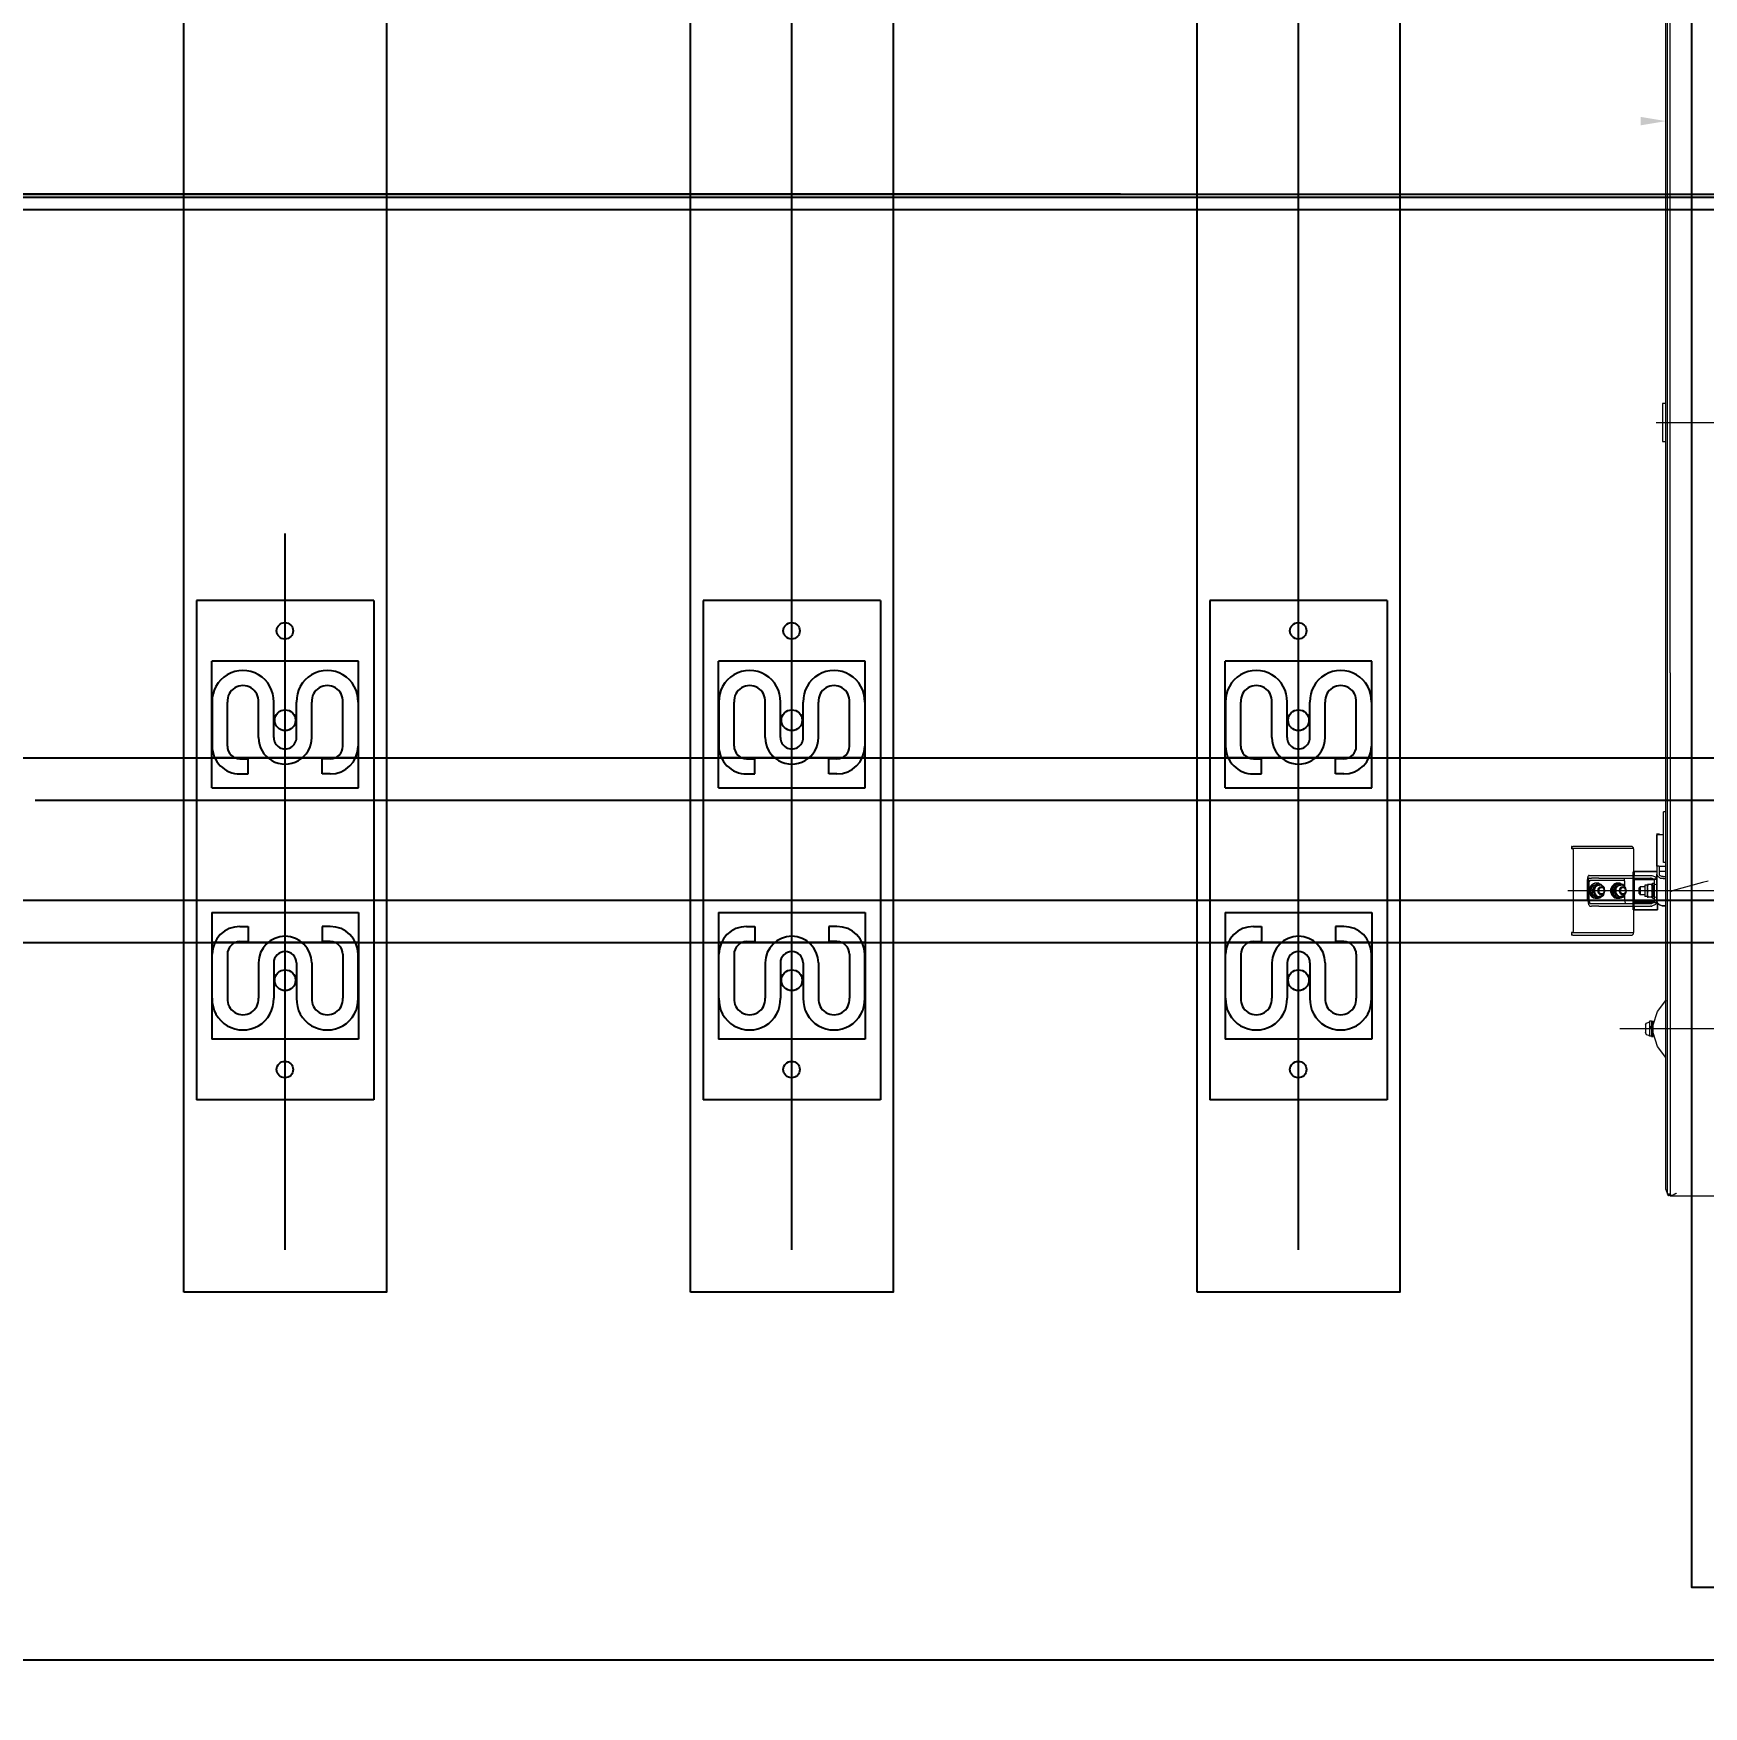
# Model space of a CAD drawing. Header units: millimetres. Extents: x 25083 to 52777, y 24772 to 45779.
# Drawn here: x 37659 to 38318, y 33110 to 33771 of the extents above; entities that cross this region are included whole.
import ezdxf

# ---------------------------------------------------------------- set-up
doc = ezdxf.new("R2010")
doc.units = ezdxf.units.MM
doc.linetypes.add('CENTER', pattern=[2, 1.25, -0.25, 0.25, -0.25])
doc.layers.add('中心线层', color=3, linetype='CENTER', lineweight=25)
doc.layers.add('小车', color=7, linetype='Continuous')
doc.styles.get("Standard").update_dxf_attribs({"font": ''})
doc.styles.get('Standard').set_extended_font_data('SimSun')
doc.dimstyles.new('15', dxfattribs={"dimtxt": 15, "dimasz": 10, "dimexe": 2, "dimexo": 1, "dimgap": 1, "dimtad": 1, "dimdsep": 46, "dimtxsty": 'Standard', "dimcen": 2.5, "dimadec": 0, "dimazin": 0, "dimtfac": 1, "dimtmove": 2, "dimatfit": 3, "dimfxl": 1, "dimtolj": 1, "dimarcsym": 0})
doc.dimstyles.new('ISO-25', dxfattribs={"dimtxt": 2.5, "dimasz": 2.5, "dimexe": 1.25, "dimexo": 0.625, "dimtad": 1, "dimtxsty": 'Standard', "dimcen": 2.5, "dimadec": 0, "dimazin": 0, "dimtfac": 1, "dimtmove": 0, "dimatfit": 3, "dimfxl": 1, "dimarcsym": 0})

# ---------------------------------------------------------------- blocks, each defined once
blk = doc.blocks.new('A$C6E4F4F8B')
for p, q in [((0, 70), (197.2, 70)), ((0, 70), (0, 0)), ((197.2, 70), (197.2, 0)), ((40.15, 63.8), (57.53, 63.8)), ((62.1, 63.92), (62.1, 6.08)), ((135.1, 63.92), (135.1, 6.08)), ((157.05, 63.8), (139.67, 63.8)), ((57.53, 57.8), (40.15, 57.8)), ((139.67, 57.8), (157.05, 57.8)), ((62.5, 52.83), (62.5, 49.63)), ((68.5, 49.63), (62.5, 49.63)), ((68.5, 52.83), (68.5, 49.63)), ((128.7, 52.83), (128.7, 49.63)), ((128.7, 49.63), (134.7, 49.63)), ((134.7, 52.83), (134.7, 49.63)), ((54.12, 45.5), (40.15, 45.5)), ((143.08, 45.5), (157.05, 45.5)), ((54.12, 39.5), (40.15, 39.5)), ((143.08, 39.5), (157.05, 39.5)), ((54.12, 30.5), (40.15, 30.5)), ((143.08, 30.5), (157.05, 30.5)), ((54.12, 24.5), (40.15, 24.5)), ((62.5, 17.17), (62.5, 20.37)), ((68.5, 20.37), (62.5, 20.37)), ((68.5, 17.17), (68.5, 20.37)), ((128.7, 17.17), (128.7, 20.37)), ((128.7, 20.37), (134.7, 20.37)), ((134.7, 17.17), (134.7, 20.37)), ((143.08, 24.5), (157.05, 24.5)), ((57.53, 12.2), (40.15, 12.2)), ((139.67, 12.2), (157.05, 12.2)), ((0, 0), (197.2, 0)), ((40.15, 6.2), (57.53, 6.2)), ((157.05, 6.2), (139.67, 6.2))]:
    blk.add_line(p, q)
at = {"color": 1}
for p, q in [((64, 63.92), (24, 63.92)), ((24, 63.92), (24, 6.08)), ((74, 63.92), (24, 63.92)), ((24, 63.92), (24, 6.08)), ((123.2, 63.92), (173.2, 63.92)), ((133.2, 63.92), (173.2, 63.92)), ((173.2, 63.92), (173.2, 6.08)), ((173.2, 63.92), (173.2, 6.08)), ((64, 6.08), (24, 6.08)), ((74, 6.08), (24, 6.08)), ((123.2, 6.08), (173.2, 6.08)), ((133.2, 6.08), (173.2, 6.08))]:
    blk.add_line(p, q, dxfattribs=at)
at = {"color": 6, "ltscale": 15}
for p, q in [((74, 6.08), (74, 63.92)), ((123.2, 6.08), (123.2, 63.92))]:
    blk.add_line(p, q, dxfattribs=at)
for centre in [(12, 34.89), (185.2, 34.89), (185.2, 34.89)]:
    blk.add_circle(centre, 3.25)
for centre in [(47.28, 35), (47.28, 35), (149.92, 35), (149.92, 35)]:
    blk.add_circle(centre, 4.1, dxfattribs=at)
for centre, radius, start, end in [((39.79, 51.65), 12.16, 88.3056, 271.6944), ((57.53, 52.83), 10.97, 0, 90), ((139.67, 52.83), 10.97, 90, 180), ((157.41, 51.65), 12.16, 268.3056, 91.6944), ((39.8, 51.65), 6.16, 86.70143, 273.29857), ((57.53, 52.83), 4.97, 0, 90), ((139.67, 52.83), 4.97, 90, 180), ((157.4, 51.65), 6.16, 266.70143, 93.29857), ((54.12, 35), 4.5, 270, 90), ((143.08, 35), 4.5, 90, 270), ((39.79, 18.35), 12.16, 88.3056, 271.6944), ((157.41, 18.35), 12.16, 268.3056, 91.6944), ((39.8, 18.35), 6.16, 86.70143, 273.29857), ((157.4, 18.35), 6.16, 266.70143, 93.29857), ((57.53, 17.17), 10.97, 270, 0), ((57.53, 17.17), 4.97, 270, 0), ((139.67, 17.17), 10.97, 180, 270), ((139.67, 17.17), 4.97, 180, 270)]:
    blk.add_arc(centre, radius, start, end)
at = {"ltscale": 15}
for centre, start, end in [((54.12, 35), 270, 90), ((143.08, 35), 90, 270)]:
    blk.add_arc(centre, 10.5, start, end, dxfattribs=at)
blk = doc.blocks.new('*D925')
at = {"color": 0, "lineweight": -2}
for p, q in [((29677.86, 34881.66), (29677.86, 32448.29)), ((40733.02, 34757.65), (40733.02, 32448.29)), ((29680.36, 32449.54), (40730.52, 32449.54))]:
    blk.add_line(p, q, dxfattribs=at)
at = {"color": 0}
for points in [[(29680.36, 32449.96), (29680.36, 32449.13), (29677.86, 32449.54)], [(40730.52, 32449.13), (40730.52, 32449.96), (40733.02, 32449.54)]]:
    blk.add_solid(points, dxfattribs=at)
at = {"layer": 'DEFPOINTS', "color": 0}
for p in [(29677.86, 34882.29), (40733.02, 34758.27), (40733.02, 32449.54)]:
    blk.add_point(p, dxfattribs=at)
at = {"color": 0, "insert": (35205.44, 32451.63), "char_height": 2.5, "attachment_point": 5}
blk.add_mtext('11055,15', dxfattribs=at)
blk = doc.blocks.new('*D469')
at = {"layer": 'DEFPOINTS', "color": 0}
for p in [(36061.19, 116692.22), (36180.04, 116685.35), (36180.04, 116527.03)]:
    blk.add_point(p, dxfattribs=at)
at = {"layer": '小车', "color": 0, "linetype": 'Continuous', "lineweight": -2}
for p, q in [((36061.19, 116691.22), (36061.19, 116525.03)), ((36180.04, 116684.35), (36180.04, 116525.03)), ((36071.19, 116527.03), (36084.17, 116527.03)), ((36170.04, 116527.03), (36146.42, 116527.03))]:
    blk.add_line(p, q, dxfattribs=at)
at = {"layer": '小车', "color": 0}
for points in [[(36071.19, 116528.7), (36071.19, 116525.37), (36061.19, 116527.03)], [(36170.04, 116528.7), (36170.04, 116525.37), (36180.04, 116527.03)]]:
    blk.add_solid(points, dxfattribs=at)
at = {"layer": '小车', "color": 0, "insert": (36115.3, 116527.03), "char_height": 15, "attachment_point": 5}
blk.add_mtext('\\A1;118.85', dxfattribs=at)
blk = doc.blocks.new('*D470')
at = {"layer": 'DEFPOINTS', "color": 0}
for p in [(36180.04, 116639.33), (36197.54, 116639.33), (36197.54, 116438.26)]:
    blk.add_point(p, dxfattribs=at)
at = {"layer": '小车', "color": 0, "linetype": 'Continuous', "lineweight": -2}
for p, q in [((36180.04, 116638.33), (36180.04, 116436.26)), ((36197.54, 116638.33), (36197.54, 116436.26)), ((36170.04, 116438.26), (36160.04, 116438.26)), ((36180.04, 116438.26), (36197.54, 116438.26)), ((36207.54, 116438.26), (36217.54, 116438.26))]:
    blk.add_line(p, q, dxfattribs=at)
at = {"layer": '小车', "color": 0}
for points in [[(36170.04, 116439.93), (36170.04, 116436.59), (36180.04, 116438.26)], [(36207.54, 116439.93), (36207.54, 116436.59), (36197.54, 116438.26)]]:
    blk.add_solid(points, dxfattribs=at)
at = {"layer": '小车', "color": 0, "insert": (36193.65, 116438.26), "char_height": 15, "attachment_point": 5}
blk.add_mtext('\\A1;17.5', dxfattribs=at)
blk = doc.blocks.new('*D472')
at = {"layer": 'DEFPOINTS', "color": 0}
for p in [(36501.16, 116657.07), (36500.2, 116654.2), (36536.62, 116645.22)]:
    blk.add_point(p, dxfattribs=at)
at = {"layer": '小车', "color": 0, "linetype": 'Continuous', "lineweight": -2}
for p, q in [((36539.79, 116654.71), (36542.96, 116664.19)), ((36502.11, 116656.75), (36538.52, 116644.59)), ((36501.15, 116653.88), (36537.56, 116641.72)), ((36535.67, 116642.36), (36536.62, 116645.22)), ((36532.5, 116632.87), (36529.33, 116623.39))]:
    blk.add_line(p, q, dxfattribs=at)
at = {"layer": '小车', "color": 0}
for points in [[(36538.21, 116655.24), (36541.37, 116654.18), (36536.62, 116645.22)], [(36530.92, 116633.4), (36534.08, 116632.34), (36535.67, 116642.36)]]:
    blk.add_solid(points, dxfattribs=at)
at = {"layer": '小车', "color": 0, "insert": (36529.63, 116624.28), "char_height": 15, "attachment_point": 5, "rotation": 71.53216}
blk.add_mtext('\\A1;3.02', dxfattribs=at)
blk = doc.blocks.new('*D473')
at = {"layer": 'DEFPOINTS', "color": 0}
for p in [(37237.63, 116743.92), (37258.49, 116743.92), (37258.49, 116721.13)]:
    blk.add_point(p, dxfattribs=at)
at = {"layer": '小车', "color": 0, "linetype": 'Continuous', "lineweight": -2}
for p, q in [((37237.63, 116742.92), (37237.63, 116719.13)), ((37258.49, 116742.92), (37258.49, 116719.13)), ((37227.63, 116721.13), (37217.63, 116721.13)), ((37237.63, 116721.13), (37258.49, 116721.13)), ((37268.49, 116721.13), (37278.49, 116721.13))]:
    blk.add_line(p, q, dxfattribs=at)
at = {"layer": '小车', "color": 0}
for points in [[(37227.63, 116722.8), (37227.63, 116719.46), (37237.63, 116721.13)], [(37268.49, 116722.8), (37268.49, 116719.46), (37258.49, 116721.13)]]:
    blk.add_solid(points, dxfattribs=at)
at = {"layer": '小车', "color": 0, "insert": (37288.04, 116721.13), "char_height": 15, "attachment_point": 5}
blk.add_mtext('\\A1;20.86', dxfattribs=at)
blk = doc.blocks.new('zw$2BF0')
at = {"color": 1}
blk.add_line((1170, 1503.4), (1170, 289.35), dxfattribs=at)
blk = doc.blocks.new('*D916')
at = {"color": 0, "lineweight": -2}
for p, q in [((37352.39, 34707.32), (37421.99, 34707.32)), ((37420.74, 33709.82), (37420.74, 34704.82)), ((38088.41, 33707.32), (37419.49, 33707.32))]:
    blk.add_line(p, q, dxfattribs=at)
at = {"color": 0}
for points in [[(37421.15, 34704.82), (37420.32, 34704.82), (37420.74, 34707.32)], [(37420.32, 33709.82), (37421.15, 33709.82), (37420.74, 33707.32)]]:
    blk.add_solid(points, dxfattribs=at)
at = {"layer": 'DEFPOINTS', "color": 0}
for p in [(37351.76, 34707.32), (37420.74, 34707.32), (38089.04, 33707.32)]:
    blk.add_point(p, dxfattribs=at)
at = {"color": 0, "insert": (37395.11, 34207.32), "char_height": 50, "attachment_point": 5, "rotation": 90}
blk.add_mtext('1000', dxfattribs=at)
blk = doc.blocks.new('zw$AA32')
at = {"color": 6}
for points in [[(791.32, 227.5), (10738.68, 227.5)], [(10738.68, 222.5), (791.32, 222.5)]]:
    blk.add_lwpolyline(points, dxfattribs=at)
blk = doc.blocks.new('A$C1A4175F5')
at = {"layer": '小车', "color": 7, "lineweight": 0}
for points in [[(1290.248, 232.376), (1290.248, 773.561)], [(1290.808, 232.516), (1290.808, 773.421)], [(1289.128, 314.128), (1289.128, 691.809)], [(1290.808, 420.377), (1292.208, 420.377)], [(1292.208, 420.377), (1292.208, 405.398)], [(1292.208, 405.398), (1290.808, 405.398)], [(1289.128, 314.128), (1289.128, 227.897)], [(1291.788, 259.253), (1290.808, 259.393)], [(1290.808, 259.253), (1291.788, 259.253)], [(1291.788, 239.235), (1291.788, 259.253)], [(1291.788, 250.154), (1291.928, 250.154)], [(1291.928, 250.154), (1291.788, 250.154)], [(1291.928, 250.154), (1292.348, 250.154), (1292.908, 250.154), (1293.328, 250.154), (1293.607, 250.154), (1294.027, 250.154), (1294.167, 250.154), (1294.307, 250.154), (1294.447, 250.154)], [(1291.928, 250.154), (1292.208, 250.154), (1292.488, 250.154), (1292.768, 250.154), (1292.908, 250.154), (1293.188, 250.154), (1293.328, 250.154)], [(1293.328, 250.154), (1293.328, 250.434)], [(1293.328, 250.434), (1293.468, 250.434)], [(1293.328, 250.434), (1294.447, 250.434)], [(1294.447, 250.434), (1294.587, 250.434)], [(1294.447, 250.434), (1294.447, 250.154)], [(1294.447, 250.434), (1294.587, 250.434)], [(1294.447, 250.434), (1294.447, 250.154)], [(1294.447, 237.696), (1294.447, 250.154)], [(1294.447, 250.154), (1294.447, 237.696)], [(1303.546, 243.575), (1303.546, 243.995), (1303.546, 244.275), (1303.686, 244.695), (1303.686, 244.975), (1303.826, 245.255), (1303.966, 245.395), (1304.106, 245.535), (1304.246, 245.535)], [(1303.686, 244.695), (1327.904, 244.695)], [(1304.246, 245.535), (1327.624, 245.535)], [(1327.344, 243.575), (1327.344, 243.715), (1327.344, 243.995), (1327.344, 244.135), (1327.484, 244.275), (1327.484, 244.415), (1327.624, 244.555)], [(1327.904, 245.535), (1327.624, 245.535)], [(1327.624, 244.555), (1327.904, 244.555)], [(1327.904, 244.555), (1327.904, 245.535)], [(1327.904, 245.535), (1328.044, 245.535)], [(1327.904, 244.555), (1328.044, 244.555)], [(1290.808, 239.235), (1291.788, 239.235)], [(1303.546, 234.056), (1303.546, 243.575)], [(1327.344, 212.498), (1327.344, 243.575)], [(1274.149, 231.816), (1276.389, 231.256)], [(1276.389, 231.256), (1288.428, 228.037)], [(1290.248, 108.209), (1290.248, 232.376)], [(1290.808, 237.556), (1291.928, 237.556)], [(1290.808, 235.596), (1293.328, 235.596)], [(1291.928, 233.636), (1290.808, 233.636)], [(1291.928, 232.936), (1290.808, 232.936)], [(1290.808, 110.169), (1290.808, 232.516)], [(1291.928, 237.556), (1292.348, 237.556), (1292.908, 237.556), (1293.328, 237.556), (1293.607, 237.696), (1294.027, 237.696), (1294.167, 237.696), (1294.307, 237.696), (1294.447, 237.696)], [(1291.928, 232.936), (1292.348, 232.936), (1292.908, 232.936), (1293.328, 233.216), (1293.607, 233.356), (1294.027, 233.636), (1294.167, 233.916), (1294.307, 234.336), (1294.447, 234.616)], [(1291.928, 233.636), (1292.208, 233.636), (1292.488, 233.636), (1292.768, 233.776), (1292.908, 233.916), (1293.188, 234.056), (1293.328, 234.196), (1293.328, 234.476), (1293.328, 234.616)], [(1293.328, 236.156), (1293.328, 237.556)], [(1293.328, 234.616), (1293.328, 236.156)], [(1294.447, 237.696), (1294.447, 236.156)], [(1294.447, 237.696), (1294.447, 236.156)], [(1294.447, 236.156), (1294.447, 234.616)], [(1294.447, 236.156), (1294.447, 234.616)], [(1294.447, 235.596), (1303.406, 235.596)], [(1303.406, 235.596), (1294.447, 235.596)], [(1294.447, 223.977), (1294.447, 234.616)], [(1294.447, 234.616), (1294.447, 223.977)], [(1296.407, 234.056), (1295.007, 233.496), (1294.447, 232.096)], [(1294.447, 232.656), (1295.567, 232.656)], [(1294.447, 232.656), (1294.587, 232.656)], [(1294.447, 232.516), (1303.406, 232.516)], [(1294.447, 232.516), (1294.587, 232.516)], [(1296.407, 233.076), (1295.707, 232.796), (1295.427, 232.096)], [(1295.427, 232.096), (1295.427, 223.977)], [(1297.667, 232.656), (1297.527, 232.656), (1297.247, 232.656), (1297.107, 232.656), (1296.967, 232.656), (1296.827, 232.656), (1296.687, 232.656), (1296.547, 232.656), (1296.267, 232.656), (1296.127, 232.656), (1295.987, 232.656), (1295.847, 232.656), (1295.707, 232.656), (1295.567, 232.656)], [(1295.567, 232.656), (1295.847, 232.656), (1295.987, 232.656), (1296.127, 232.656), (1296.267, 232.656), (1296.407, 232.656), (1296.547, 232.656), (1296.687, 232.656), (1296.967, 232.656), (1297.107, 232.656), (1297.247, 232.656), (1297.387, 232.656), (1297.527, 232.656), (1297.667, 232.656), (1297.807, 232.656), (1297.947, 232.516), (1298.087, 232.516), (1298.227, 232.516), (1298.367, 232.516), (1298.507, 232.516), (1298.647, 232.516), (1298.787, 232.516)], [(1303.406, 232.516), (1295.567, 232.516)], [(1296.687, 234.056), (1296.407, 234.056)], [(1296.687, 233.076), (1296.407, 233.076)], [(1296.967, 234.056), (1296.687, 234.056)], [(1296.687, 233.076), (1296.967, 233.076)], [(1317.265, 234.056), (1296.967, 234.056)], [(1317.265, 233.076), (1296.967, 233.076)], [(1299.067, 232.516), (1298.927, 232.516), (1298.787, 232.516), (1298.647, 232.516), (1298.507, 232.516), (1298.367, 232.516), (1298.227, 232.516), (1298.087, 232.516), (1297.947, 232.656), (1297.807, 232.656), (1297.667, 232.656)], [(1298.787, 232.516), (1298.927, 232.516), (1299.067, 232.516)], [(1303.406, 235.596), (1303.406, 234.056)], [(1303.406, 234.056), (1303.406, 235.596)], [(1303.406, 235.036), (1303.826, 235.456)], [(1303.406, 232.516), (1303.406, 234.056)], [(1303.406, 233.076), (1303.406, 232.516)], [(1303.406, 232.516), (1303.406, 223.557)], [(1303.406, 223.557), (1303.406, 232.516)], [(1303.546, 222.997), (1303.546, 233.076)], [(1303.826, 235.456), (1303.826, 220.477)], [(1307.046, 233.076), (1307.186, 232.936), (1307.326, 232.796), (1307.326, 232.656), (1307.326, 232.516), (1307.326, 232.376), (1307.326, 232.236), (1307.326, 232.096)], [(1307.046, 231.536), (1307.046, 231.676), (1307.046, 231.816), (1307.186, 231.956), (1307.326, 231.956), (1307.466, 231.956), (1307.466, 232.096)], [(1307.046, 229.576), (1307.046, 231.536)], [(1307.326, 232.096), (1307.326, 231.956)], [(1307.466, 232.096), (1320.625, 232.096)], [(1320.205, 234.056), (1317.265, 234.056)], [(1317.265, 233.076), (1320.205, 233.076)], [(1321.185, 234.056), (1320.205, 234.056)], [(1321.185, 233.076), (1320.205, 233.076)], [(1320.625, 232.096), (1321.045, 232.096)], [(1320.625, 232.096), (1320.765, 232.096), (1320.765, 231.956), (1320.905, 231.956), (1321.045, 231.816), (1321.045, 231.676), (1321.185, 231.676), (1321.185, 231.536)], [(1321.045, 232.096), (1321.185, 231.956), (1321.325, 231.956), (1321.325, 231.816), (1321.465, 231.816), (1321.465, 231.676), (1321.465, 231.536)], [(1321.185, 234.056), (1321.325, 234.056), (1321.325, 233.916), (1321.465, 233.776), (1321.605, 233.636), (1321.605, 233.356), (1321.745, 233.076), (1321.745, 232.656), (1321.885, 232.376), (1321.885, 232.096)], [(1321.185, 233.076), (1321.325, 232.936), (1321.325, 232.796), (1321.465, 232.656), (1321.465, 232.516), (1321.465, 232.376), (1321.465, 232.236), (1321.465, 232.096)], [(1321.185, 223.977), (1321.185, 231.536)], [(1321.465, 232.096), (1321.465, 224.537)], [(1321.465, 231.536), (1321.465, 223.977)], [(1321.885, 232.096), (1321.885, 224.537)], [(1288.848, 227.897), (1288.708, 227.897), (1288.568, 227.897), (1288.568, 228.037), (1288.428, 228.037)], [(1289.128, 227.897), (1288.988, 227.897), (1288.848, 227.897)], [(1289.128, 227.897), (1289.128, 107.649)], [(1294.727, 230.696), (1294.447, 230.696)], [(1294.727, 225.377), (1294.447, 225.377)], [(1295.987, 229.576), (1295.567, 230.416), (1294.727, 230.696)], [(1294.727, 225.377), (1295.567, 225.657), (1295.987, 226.497)], [(1296.127, 230.976), (1295.427, 230.976)], [(1296.127, 225.097), (1295.427, 225.097)], [(1295.987, 229.576), (1295.987, 226.497)], [(1296.127, 225.097), (1296.127, 230.976)], [(1296.127, 230.276), (1296.407, 230.556)], [(1296.127, 225.797), (1296.407, 225.517)], [(1296.407, 230.556), (1296.547, 230.556)], [(1296.547, 230.556), (1296.547, 230.416), (1296.547, 230.276), (1296.407, 230.136), (1296.407, 229.996), (1296.407, 229.856), (1296.407, 229.716), (1296.407, 229.576), (1296.407, 229.436), (1296.407, 229.296), (1296.407, 229.156), (1296.407, 229.016), (1296.407, 228.877), (1296.407, 228.737), (1296.407, 228.597), (1296.407, 228.457), (1296.407, 228.317), (1296.547, 228.317), (1296.547, 228.177), (1296.547, 228.037)], [(1296.547, 228.037), (1296.547, 227.897), (1296.547, 227.757), (1296.407, 227.757), (1296.407, 227.617), (1296.407, 227.477), (1296.407, 227.337), (1296.407, 227.197), (1296.407, 227.057), (1296.407, 226.917), (1296.407, 226.777), (1296.407, 226.637), (1296.407, 226.497), (1296.407, 226.357), (1296.407, 226.217), (1296.407, 226.077), (1296.407, 225.937), (1296.547, 225.797)], [(1296.547, 225.517), (1296.407, 225.517)], [(1296.547, 230.556), (1297.807, 230.556)], [(1296.547, 228.037), (1297.807, 228.037)], [(1296.547, 225.797), (1296.547, 225.657), (1296.547, 225.517)], [(1296.547, 225.517), (1297.807, 225.517)], [(1297.807, 230.556), (1298.087, 230.556)], [(1297.807, 228.037), (1297.807, 228.177), (1297.807, 228.317), (1297.947, 228.317), (1297.947, 228.457), (1297.947, 228.597), (1297.947, 228.737), (1297.947, 228.877), (1297.947, 229.016), (1298.087, 229.156), (1298.087, 229.296), (1298.087, 229.436), (1297.947, 229.576), (1297.947, 229.716), (1297.947, 229.856), (1297.947, 229.996), (1297.947, 230.136), (1297.807, 230.276), (1297.807, 230.416), (1297.807, 230.556)], [(1297.807, 225.517), (1297.807, 225.657), (1297.807, 225.797), (1297.947, 225.937), (1297.947, 226.077), (1297.947, 226.217), (1297.947, 226.357), (1297.947, 226.497), (1298.087, 226.637), (1298.087, 226.777), (1298.087, 226.917), (1297.947, 227.057), (1297.947, 227.197), (1297.947, 227.337), (1297.947, 227.477), (1297.947, 227.617), (1297.947, 227.757), (1297.807, 227.757), (1297.807, 227.897), (1297.807, 228.037)], [(1298.087, 225.517), (1297.807, 225.517)], [(1298.227, 230.276), (1298.087, 230.556)], [(1298.227, 225.797), (1298.087, 225.517)], [(1298.227, 230.276), (1299.207, 230.276)], [(1298.227, 230.276), (1298.227, 225.797)], [(1298.227, 225.797), (1299.207, 225.797)], [(1299.207, 230.276), (1299.207, 225.797)], [(1299.207, 229.576), (1301.027, 229.576)], [(1299.207, 226.497), (1301.027, 226.497)], [(1301.447, 229.156), (1301.027, 229.576)], [(1301.027, 229.576), (1301.027, 226.497)], [(1301.447, 226.917), (1301.027, 226.497)], [(1301.447, 226.917), (1301.447, 229.156)], [(1306.346, 228.037), (1306.346, 228.177), (1306.346, 228.317), (1306.486, 228.317), (1306.486, 228.457)], [(1306.486, 227.617), (1306.486, 227.757), (1306.346, 227.757), (1306.346, 227.897), (1306.346, 228.037)], [(1306.486, 228.177), (1306.486, 228.597), (1306.626, 229.016), (1306.906, 229.436), (1307.186, 229.716), (1307.466, 229.996), (1307.886, 230.136), (1308.166, 230.276), (1308.586, 230.276), (1309.006, 230.136), (1309.426, 229.996), (1309.706, 229.856), (1310.126, 229.576), (1310.266, 229.296), (1310.546, 228.877), (1310.546, 228.457), (1310.686, 228.037), (1310.546, 227.617), (1310.546, 227.197), (1310.266, 226.777), (1310.126, 226.497), (1309.706, 226.217), (1309.426, 225.937), (1309.006, 225.797), (1308.586, 225.797), (1308.166, 225.797), (1307.886, 225.937), (1307.466, 226.077), (1307.186, 226.357), (1306.906, 226.637), (1306.626, 227.057), (1306.486, 227.477), (1306.486, 227.897)], [(1307.046, 223.977), (1307.046, 226.497)], [(1307.186, 229.716), (1307.186, 229.856), (1307.326, 229.856), (1307.326, 229.996), (1307.326, 230.136), (1307.466, 230.136)], [(1307.606, 225.517), (1307.606, 225.657), (1307.466, 225.797), (1307.466, 225.937), (1307.326, 225.937), (1307.326, 226.077), (1307.326, 226.217), (1307.186, 226.217), (1307.186, 226.357)], [(1307.466, 230.136), (1307.466, 230.276), (1307.606, 230.416), (1307.606, 230.556), (1307.746, 230.556)], [(1310.406, 225.517), (1310.266, 225.517), (1310.126, 225.517), (1309.986, 225.517), (1309.846, 225.517), (1309.706, 225.517), (1309.566, 225.517), (1309.426, 225.517), (1309.286, 225.517), (1309.146, 225.517), (1309.006, 225.517), (1308.866, 225.517), (1308.726, 225.517), (1308.586, 225.517), (1308.446, 225.517), (1308.306, 225.517), (1308.166, 225.517), (1308.026, 225.517), (1307.886, 225.517), (1307.746, 225.517), (1307.606, 225.517)], [(1308.166, 230.556), (1307.746, 230.556)], [(1307.746, 230.556), (1307.886, 230.556), (1308.026, 230.556), (1308.166, 230.556), (1308.306, 230.556), (1308.446, 230.556), (1308.586, 230.556), (1308.726, 230.556), (1308.866, 230.556), (1309.006, 230.556), (1309.146, 230.556), (1309.286, 230.556), (1309.426, 230.556), (1309.566, 230.556), (1309.706, 230.556), (1309.846, 230.556), (1309.986, 230.556), (1310.126, 230.556), (1310.266, 230.556), (1310.406, 230.556)], [(1308.586, 229.576), (1307.886, 229.576)], [(1308.586, 226.497), (1307.886, 226.497)], [(1308.026, 230.556), (1308.586, 230.836), (1309.006, 230.976), (1309.566, 230.976), (1310.126, 230.976), (1310.686, 230.836), (1311.106, 230.556), (1311.526, 230.136), (1311.946, 229.716), (1312.226, 229.156), (1312.366, 228.597), (1312.366, 228.037), (1312.366, 227.477), (1312.226, 226.917), (1311.946, 226.357), (1311.526, 225.937), (1311.106, 225.517), (1310.686, 225.237), (1310.126, 225.097), (1309.566, 225.097), (1309.006, 225.097), (1308.446, 225.237), (1308.026, 225.517)], [(1310.826, 230.556), (1310.686, 230.556), (1310.546, 230.556), (1310.406, 230.556), (1310.266, 230.556), (1310.126, 230.556), (1309.986, 230.556), (1309.846, 230.556), (1309.706, 230.556), (1309.566, 230.556), (1309.426, 230.556), (1309.286, 230.556), (1309.146, 230.556), (1309.006, 230.556), (1308.866, 230.556), (1308.726, 230.556), (1308.586, 230.556), (1308.446, 230.556), (1308.306, 230.556), (1308.166, 230.556)], [(1308.866, 230.276), (1308.586, 230.276)], [(1308.866, 225.797), (1308.586, 225.797)], [(1308.866, 230.276), (1309.286, 230.276), (1309.706, 230.136), (1309.986, 229.856), (1310.266, 229.716), (1310.546, 229.436), (1310.826, 229.016), (1310.966, 228.597), (1310.966, 228.177), (1310.966, 227.897), (1310.966, 227.477), (1310.826, 227.057), (1310.546, 226.637), (1310.266, 226.357), (1309.986, 226.077), (1309.706, 225.937), (1309.286, 225.797), (1308.866, 225.797)], [(1309.566, 230.976), (1309.846, 230.976)], [(1309.566, 225.097), (1309.846, 225.097)], [(1309.846, 230.976), (1310.406, 230.976), (1310.966, 230.836), (1311.386, 230.556), (1311.806, 230.136), (1312.226, 229.716), (1312.506, 229.156), (1312.646, 228.597), (1312.646, 228.037), (1312.646, 227.477), (1312.506, 226.917), (1312.226, 226.357), (1311.806, 225.937), (1311.386, 225.517), (1310.966, 225.237), (1310.406, 225.097), (1309.846, 225.097)], [(1310.826, 230.556), (1310.406, 230.556)], [(1310.406, 230.556), (1310.406, 230.416), (1310.546, 230.276), (1310.546, 230.136), (1310.686, 229.996), (1310.686, 229.856), (1310.686, 229.716), (1310.826, 229.716), (1310.826, 229.576), (1310.826, 229.436), (1310.966, 229.296), (1311.106, 229.156), (1311.106, 229.016), (1311.246, 228.877), (1311.246, 228.737), (1311.386, 228.737), (1311.386, 228.597), (1311.386, 228.457), (1311.526, 228.317), (1311.526, 228.177), (1311.666, 228.177), (1311.806, 228.037)], [(1311.806, 228.037), (1311.666, 227.897), (1311.526, 227.757), (1311.526, 227.617), (1311.386, 227.617), (1311.386, 227.477), (1311.386, 227.337), (1311.246, 227.197), (1311.106, 227.057), (1311.106, 226.917), (1310.966, 226.917), (1310.966, 226.777), (1310.966, 226.637), (1310.826, 226.637), (1310.826, 226.497), (1310.826, 226.357), (1310.686, 226.217), (1310.686, 226.077), (1310.546, 225.937), (1310.546, 225.797), (1310.406, 225.797), (1310.406, 225.657), (1310.406, 225.517)], [(1310.826, 225.517), (1310.406, 225.517)], [(1312.226, 228.037), (1312.086, 228.177), (1311.946, 228.317), (1311.946, 228.457), (1311.946, 228.597), (1311.806, 228.737), (1311.806, 228.877), (1311.666, 229.016), (1311.666, 229.156), (1311.526, 229.296), (1311.526, 229.436), (1311.386, 229.576), (1311.386, 229.716), (1311.246, 229.716), (1311.246, 229.856), (1311.106, 229.996), (1311.106, 230.136), (1310.966, 230.276), (1310.966, 230.416), (1310.826, 230.556)], [(1310.826, 225.517), (1310.826, 225.657), (1310.966, 225.797), (1311.106, 225.937), (1311.106, 226.077), (1311.246, 226.217), (1311.386, 226.357), (1311.386, 226.497), (1311.386, 226.637), (1311.526, 226.637), (1311.526, 226.777), (1311.666, 226.917), (1311.666, 227.057), (1311.806, 227.197), (1311.806, 227.337), (1311.946, 227.477), (1311.946, 227.617), (1312.086, 227.757), (1312.086, 227.897), (1312.226, 228.037)], [(1312.226, 228.037), (1311.806, 228.037)], [(1314.885, 228.177), (1315.025, 228.597), (1315.165, 229.016), (1315.305, 229.436), (1315.585, 229.716), (1316.005, 229.996), (1316.285, 230.136), (1316.705, 230.276), (1317.125, 230.276), (1317.545, 230.136), (1317.825, 229.996), (1318.245, 229.856), (1318.525, 229.576), (1318.805, 229.296), (1318.945, 228.877), (1319.085, 228.457), (1319.085, 228.037), (1319.085, 227.617), (1318.945, 227.197), (1318.805, 226.777), (1318.525, 226.497), (1318.245, 226.217), (1317.825, 225.937), (1317.545, 225.797), (1317.125, 225.797), (1316.705, 225.797), (1316.285, 225.937), (1316.005, 226.077), (1315.585, 226.357), (1315.305, 226.637), (1315.165, 227.057), (1315.025, 227.477), (1314.885, 227.897)], [(1315.025, 229.156), (1315.165, 229.296), (1315.165, 229.436), (1315.305, 229.436), (1315.305, 229.576), (1315.445, 229.576), (1315.585, 229.716), (1315.725, 229.856), (1315.865, 229.996), (1316.005, 229.996), (1316.145, 230.136), (1316.285, 230.276), (1316.425, 230.276), (1316.425, 230.416), (1316.565, 230.416), (1316.705, 230.556), (1316.845, 230.696), (1316.985, 230.696), (1317.125, 230.836), (1317.265, 230.976)], [(1315.025, 228.737), (1315.025, 228.877), (1315.025, 229.016), (1315.025, 229.156)], [(1315.025, 228.737), (1315.165, 228.737)], [(1315.305, 226.357), (1315.305, 226.497), (1315.305, 226.637), (1315.165, 226.637), (1315.165, 226.777), (1315.165, 226.917)], [(1317.825, 225.097), (1317.685, 225.237), (1317.545, 225.237), (1317.405, 225.377), (1317.265, 225.377), (1317.125, 225.377), (1316.985, 225.517), (1316.845, 225.517), (1316.705, 225.657), (1316.565, 225.657), (1316.425, 225.797), (1316.285, 225.797), (1316.145, 225.937), (1316.005, 225.937), (1315.865, 226.077), (1315.725, 226.077), (1315.585, 226.217), (1315.445, 226.217), (1315.445, 226.357), (1315.305, 226.357)], [(1315.865, 229.856), (1316.145, 230.276), (1316.425, 230.556), (1316.845, 230.696), (1317.125, 230.836)], [(1317.265, 230.976), (1317.825, 230.976), (1318.245, 230.976), (1318.805, 230.976), (1319.365, 230.696), (1319.785, 230.416), (1320.205, 229.996), (1320.485, 229.436), (1320.765, 229.016), (1320.765, 228.457), (1320.905, 227.897), (1320.765, 227.197), (1320.625, 226.777), (1320.345, 226.217), (1319.925, 225.797), (1319.505, 225.517), (1318.945, 225.237), (1318.525, 225.097), (1317.965, 225.097), (1317.405, 225.097), (1316.845, 225.237), (1316.425, 225.657), (1316.005, 225.937)], [(1316.985, 229.576), (1316.285, 229.576)], [(1316.985, 226.497), (1316.285, 226.497)], [(1317.405, 230.276), (1316.985, 230.276)], [(1317.405, 225.797), (1316.985, 225.797)], [(1317.685, 230.976), (1317.265, 230.976)], [(1317.265, 230.976), (1317.265, 230.836), (1317.405, 230.836), (1317.545, 230.696), (1317.685, 230.696), (1317.825, 230.556), (1317.965, 230.556), (1318.105, 230.416), (1318.245, 230.416), (1318.385, 230.276), (1318.525, 230.276), (1318.665, 230.136)], [(1317.405, 230.276), (1317.685, 230.276), (1318.105, 230.136), (1318.385, 229.856), (1318.805, 229.716), (1319.085, 229.436), (1319.225, 229.016), (1319.365, 228.597), (1319.365, 228.177), (1319.365, 227.897), (1319.365, 227.477), (1319.225, 227.057), (1319.085, 226.637), (1318.805, 226.357), (1318.385, 226.077), (1318.105, 225.937), (1317.685, 225.797), (1317.405, 225.797)], [(1320.065, 229.716), (1319.925, 229.856), (1319.785, 229.856), (1319.645, 229.996), (1319.505, 229.996), (1319.365, 230.136), (1319.225, 230.136), (1319.085, 230.276), (1318.945, 230.276), (1318.805, 230.416), (1318.665, 230.416), (1318.525, 230.556), (1318.385, 230.556), (1318.245, 230.696), (1318.105, 230.696), (1317.965, 230.696), (1317.825, 230.836), (1317.685, 230.976)], [(1319.925, 226.917), (1319.785, 226.777), (1319.785, 226.637), (1319.645, 226.637), (1319.505, 226.497), (1319.365, 226.497), (1319.365, 226.357), (1319.225, 226.357), (1319.085, 226.217), (1318.945, 226.077), (1318.805, 226.077), (1318.805, 225.937), (1318.665, 225.937), (1318.525, 225.797), (1318.385, 225.797), (1318.385, 225.657), (1318.245, 225.657), (1318.245, 225.517), (1318.105, 225.517), (1317.965, 225.377), (1317.825, 225.237), (1317.825, 225.097)], [(1318.245, 225.097), (1317.825, 225.097)], [(1318.245, 230.976), (1318.105, 230.976)], [(1318.245, 225.097), (1318.105, 225.097)], [(1318.245, 230.976), (1318.805, 230.976), (1319.365, 230.836), (1319.785, 230.556), (1320.205, 230.276), (1320.625, 229.856), (1320.765, 229.436), (1321.045, 228.877), (1321.185, 228.317), (1321.185, 227.757), (1321.045, 227.197), (1320.765, 226.637), (1320.625, 226.217), (1320.205, 225.797), (1319.785, 225.517), (1319.365, 225.237), (1318.805, 225.097), (1318.245, 225.097)], [(1318.245, 225.097), (1318.245, 225.237), (1318.385, 225.377), (1318.525, 225.377), (1318.665, 225.517), (1318.805, 225.657), (1318.945, 225.657), (1318.945, 225.797), (1319.085, 225.797), (1319.225, 225.937), (1319.365, 225.937), (1319.505, 226.077), (1319.645, 226.217), (1319.785, 226.357), (1319.925, 226.357), (1319.925, 226.497), (1320.065, 226.497), (1320.065, 226.637), (1320.205, 226.637), (1320.345, 226.777), (1320.345, 226.917)], [(1318.665, 230.136), (1318.805, 230.136), (1318.945, 229.996), (1319.085, 229.996), (1319.225, 229.996), (1319.365, 229.856), (1319.505, 229.716), (1319.645, 229.716)], [(1320.065, 229.716), (1319.645, 229.716)], [(1319.645, 229.716), (1319.645, 229.576), (1319.645, 229.436), (1319.645, 229.296), (1319.645, 229.156), (1319.645, 229.016), (1319.645, 228.877), (1319.645, 228.737), (1319.785, 228.597), (1319.785, 228.457), (1319.785, 228.317), (1319.785, 228.177), (1319.785, 228.037), (1319.785, 227.897), (1319.785, 227.757), (1319.785, 227.617), (1319.785, 227.477), (1319.925, 227.337), (1319.925, 227.197), (1319.925, 227.057), (1319.925, 226.917)], [(1320.345, 226.917), (1319.925, 226.917)], [(1320.345, 226.917), (1320.345, 227.057), (1320.345, 227.197), (1320.345, 227.337), (1320.345, 227.477), (1320.345, 227.617), (1320.345, 227.757), (1320.345, 227.897), (1320.345, 228.037), (1320.345, 228.177), (1320.345, 228.317), (1320.345, 228.457), (1320.345, 228.597), (1320.205, 228.737), (1320.205, 228.877), (1320.205, 229.016), (1320.205, 229.156), (1320.205, 229.296), (1320.205, 229.436), (1320.065, 229.576), (1320.065, 229.716)], [(1291.928, 222.157), (1290.808, 222.157)], [(1290.808, 222.157), (1291.928, 222.157)], [(1291.928, 222.157), (1292.348, 222.157), (1292.908, 222.297), (1293.328, 222.437), (1293.607, 222.717), (1294.027, 222.997), (1294.167, 223.277), (1294.307, 223.557), (1294.447, 223.977)], [(1294.447, 223.977), (1294.307, 223.557), (1294.167, 223.277), (1294.027, 222.997), (1293.607, 222.717), (1293.328, 222.437), (1292.908, 222.297), (1292.348, 222.157), (1291.928, 222.157)], [(1294.447, 222.997), (1294.027, 222.997)], [(1294.027, 222.997), (1294.447, 222.997)], [(1294.447, 222.997), (1294.027, 222.997)], [(1294.447, 222.997), (1294.027, 222.997)], [(1294.167, 222.997), (1294.167, 222.017)], [(1294.167, 222.997), (1294.167, 221.737)], [(1294.167, 222.017), (1294.167, 222.997)], [(1294.167, 220.477), (1294.167, 222.017)], [(1294.167, 222.017), (1294.167, 220.477)], [(1294.167, 221.737), (1294.167, 221.597)], [(1294.167, 220.477), (1303.406, 220.477)], [(1303.406, 220.477), (1294.167, 220.477)], [(1294.447, 223.977), (1294.447, 223.277)], [(1294.447, 223.977), (1295.007, 222.577), (1296.407, 222.017)], [(1294.447, 223.977), (1294.447, 223.277)], [(1303.406, 223.557), (1294.447, 223.557)], [(1294.447, 223.557), (1294.587, 223.557)], [(1294.447, 223.277), (1294.587, 223.277), (1294.727, 223.277), (1294.727, 223.417), (1294.867, 223.417), (1295.007, 223.417), (1295.147, 223.417), (1295.287, 223.417)], [(1294.447, 223.137), (1294.447, 223.277)], [(1294.447, 223.137), (1294.447, 223.277)], [(1294.587, 223.277), (1294.447, 223.277)], [(1294.447, 223.137), (1294.447, 222.997)], [(1294.447, 223.137), (1294.447, 222.997)], [(1294.447, 222.997), (1294.587, 222.997)], [(1294.447, 222.997), (1294.587, 222.997)], [(1295.567, 223.417), (1295.287, 223.417)], [(1295.427, 223.977), (1295.707, 223.277), (1296.407, 222.997)], [(1295.567, 223.417), (1295.707, 223.417), (1295.847, 223.417), (1295.987, 223.417), (1296.127, 223.417), (1296.267, 223.417), (1296.547, 223.417), (1296.687, 223.417), (1296.827, 223.417), (1296.967, 223.417), (1297.107, 223.417), (1297.247, 223.417), (1297.527, 223.417), (1297.667, 223.417), (1297.807, 223.417), (1297.947, 223.417), (1298.087, 223.557), (1298.227, 223.557), (1298.367, 223.557), (1298.507, 223.557), (1298.647, 223.557), (1298.787, 223.557), (1298.927, 223.557), (1299.067, 223.557)], [(1299.067, 223.557), (1298.927, 223.557), (1298.787, 223.557), (1298.647, 223.557), (1298.507, 223.557), (1298.367, 223.557), (1298.227, 223.557), (1298.087, 223.557), (1297.947, 223.417), (1297.807, 223.417), (1297.667, 223.417), (1297.527, 223.417), (1297.387, 223.417), (1297.247, 223.417), (1297.107, 223.417), (1296.967, 223.417), (1296.687, 223.417), (1296.547, 223.417), (1296.407, 223.417), (1296.267, 223.417), (1296.127, 223.417), (1295.987, 223.417), (1295.847, 223.417), (1295.567, 223.417)], [(1295.567, 223.557), (1303.406, 223.557)], [(1296.687, 222.997), (1296.407, 222.997)], [(1296.687, 222.017), (1296.407, 222.017)], [(1296.967, 222.997), (1296.687, 222.997)], [(1296.687, 222.017), (1296.967, 222.017)], [(1317.265, 222.997), (1296.967, 222.997)], [(1317.265, 222.017), (1296.967, 222.017)], [(1303.406, 222.017), (1303.406, 223.557)], [(1303.406, 223.557), (1303.406, 222.997)], [(1303.406, 222.017), (1303.406, 220.477)], [(1303.406, 220.477), (1303.406, 222.017)], [(1303.406, 221.037), (1303.826, 220.477)], [(1303.546, 212.498), (1303.546, 222.017)], [(1307.046, 223.977), (1307.046, 223.837), (1307.046, 223.697), (1306.906, 223.417), (1306.906, 223.277), (1306.906, 223.137), (1306.766, 223.137), (1306.766, 222.997), (1306.626, 222.997)], [(1320.205, 222.997), (1317.265, 222.997)], [(1317.265, 222.017), (1320.205, 222.017)], [(1320.765, 222.997), (1320.205, 222.997)], [(1320.765, 222.017), (1320.205, 222.017)], [(1321.465, 223.977), (1321.465, 223.697), (1321.465, 223.277), (1321.325, 222.857), (1321.325, 222.577), (1321.185, 222.297), (1321.045, 222.157), (1320.905, 222.017), (1320.765, 222.017)], [(1321.185, 223.977), (1321.185, 223.837), (1321.045, 223.697), (1321.045, 223.557), (1321.045, 223.417), (1321.045, 223.277), (1320.905, 223.137), (1320.905, 222.997), (1320.765, 222.997)], [(1321.885, 224.537), (1321.885, 224.397), (1321.745, 224.397), (1321.745, 224.257), (1321.745, 224.117), (1321.605, 224.117), (1321.465, 223.977)], [(1321.465, 224.537), (1321.465, 224.397)], [(1304.246, 210.538), (1304.106, 210.538), (1303.966, 210.678), (1303.826, 210.818), (1303.686, 211.098), (1303.686, 211.378), (1303.546, 211.798), (1303.546, 212.078), (1303.546, 212.498)], [(1303.686, 211.378), (1327.904, 211.378)], [(1327.624, 211.518), (1327.484, 211.658), (1327.484, 211.798), (1327.484, 211.938), (1327.344, 212.078), (1327.344, 212.218), (1327.344, 212.358), (1327.344, 212.498)], [(1327.904, 211.518), (1327.624, 211.518)], [(1327.904, 210.538), (1327.904, 211.518)], [(1327.904, 211.518), (1328.044, 211.518)], [(1327.624, 210.538), (1304.246, 210.538)], [(1327.624, 210.538), (1327.904, 210.538)], [(1327.904, 210.538), (1328.044, 210.538)], [(1290.808, 184.781), (1290.808, 184.641), (1290.948, 184.641), (1290.808, 184.641), (1290.808, 184.501)], [(1295.847, 175.122), (1294.167, 180.441), (1290.808, 184.781)], [(1290.808, 162.243), (1294.167, 166.583), (1295.847, 171.902)], [(1295.847, 170.502), (1295.847, 176.522)], [(1296.547, 176.522), (1295.847, 176.522)], [(1296.547, 176.522), (1297.247, 176.522)], [(1296.547, 176.522), (1296.547, 170.502)], [(1297.247, 174.702), (1296.547, 174.282)], [(1297.247, 174.422), (1296.967, 174.282), (1296.547, 174.002)], [(1297.247, 174.282), (1296.547, 173.862)], [(1297.247, 176.522), (1297.247, 174.702)], [(1297.527, 176.102), (1297.247, 176.102)], [(1297.247, 174.702), (1297.247, 174.562)], [(1297.247, 174.562), (1297.247, 174.282)], [(1297.247, 174.282), (1297.247, 170.642)], [(1298.927, 175.122), (1298.507, 175.822), (1297.527, 176.102)], [(1297.527, 170.922), (1298.507, 171.202), (1298.927, 172.042)], [(1298.927, 175.122), (1298.927, 172.042)], [(1296.547, 170.502), (1295.847, 170.502)], [(1296.547, 170.642), (1297.247, 170.642)], [(1297.527, 170.922), (1297.247, 170.922)], [(1289.128, 107.649), (1271.63, 107.649)], [(1286.608, 108.629), (1286.748, 108.489), (1286.888, 108.489), (1287.028, 108.349), (1287.168, 108.349), (1287.308, 108.209), (1287.448, 108.209), (1287.448, 108.069), (1287.588, 108.069), (1287.728, 108.069), (1287.868, 107.929), (1288.008, 107.929), (1288.148, 107.929), (1288.288, 107.789), (1288.428, 107.789), (1288.568, 107.789), (1288.708, 107.789), (1288.708, 107.649), (1288.848, 107.649), (1288.988, 107.649), (1289.128, 107.649)], [(1289.128, 108.209), (1290.248, 108.209)], [(1289.128, 107.789), (1289.828, 107.789)], [(1289.128, 107.649), (1289.268, 107.649)], [(1290.108, 108.069), (1290.108, 107.929), (1289.968, 107.789), (1289.828, 107.789)], [(1290.108, 108.069), (1290.248, 108.209)], [(1290.808, 110.169), (1290.248, 108.209)], [(1290.808, 110.169), (1290.948, 110.169)]]:
    blk.add_lwpolyline(points, dxfattribs=at)
at = {"layer": '小车', "color": 1, "lineweight": 0}
for points in [[(1315.445, 502.968), (1261.271, 502.968)], [(1294.727, 412.958), (1255.111, 412.958)], [(1257.351, 228.037), (1284.928, 228.037)], [(1284.928, 228.037), (1329.584, 228.037)], [(1261.271, 173.582), (1309.006, 173.582)]]:
    blk.add_lwpolyline(points, dxfattribs=at)
at = {"layer": '小车', "color": 7, "lineweight": 0}
for points in [[(1307.886, 229.576), (1308.166, 229.436), (1308.446, 229.436), (1308.586, 229.296), (1308.866, 229.156), (1309.006, 228.877), (1309.146, 228.597), (1309.286, 228.317), (1309.286, 228.037), (1309.286, 227.757), (1309.146, 227.477), (1309.006, 227.197), (1308.866, 226.917), (1308.586, 226.777), (1308.446, 226.637), (1308.166, 226.497), (1307.886, 226.497), (1307.606, 226.497), (1307.326, 226.637), (1307.046, 226.777), (1306.906, 226.917), (1306.766, 227.197), (1306.626, 227.477), (1306.486, 227.757), (1306.486, 228.037), (1306.486, 228.317), (1306.626, 228.597), (1306.766, 228.877), (1306.906, 229.156), (1307.046, 229.296), (1307.326, 229.436), (1307.606, 229.436), (1307.886, 229.576)], [(1307.746, 229.156), (1308.026, 229.156), (1308.166, 229.156), (1308.306, 229.016), (1308.446, 228.877), (1308.586, 228.737), (1308.726, 228.457), (1308.866, 228.317), (1308.866, 228.037), (1308.866, 227.757), (1308.726, 227.617), (1308.586, 227.337), (1308.446, 227.197), (1308.306, 227.057), (1308.166, 226.917), (1308.026, 226.917), (1307.746, 226.917), (1307.606, 226.917), (1307.326, 226.917), (1307.186, 227.057), (1307.046, 227.197), (1306.906, 227.337), (1306.766, 227.617), (1306.626, 227.757), (1306.626, 228.037), (1306.626, 228.317), (1306.766, 228.457), (1306.906, 228.737), (1307.046, 228.877), (1307.186, 229.016), (1307.326, 229.156), (1307.606, 229.156), (1307.746, 229.156)], [(1316.285, 229.576), (1316.565, 229.436), (1316.845, 229.436), (1317.125, 229.296), (1317.265, 229.156), (1317.545, 228.877), (1317.685, 228.597), (1317.685, 228.317), (1317.685, 228.037), (1317.685, 227.757), (1317.685, 227.477), (1317.545, 227.197), (1317.265, 226.917), (1317.125, 226.777), (1316.845, 226.637), (1316.565, 226.497), (1316.285, 226.497), (1316.005, 226.497), (1315.725, 226.637), (1315.585, 226.777), (1315.305, 226.917), (1315.165, 227.197), (1315.025, 227.477), (1314.885, 227.757), (1314.885, 228.037), (1314.885, 228.317), (1315.025, 228.597), (1315.165, 228.877), (1315.305, 229.156), (1315.585, 229.296), (1315.725, 229.436), (1316.005, 229.436), (1316.285, 229.576)], [(1316.145, 226.917), (1316.005, 226.917), (1315.725, 226.917), (1315.585, 227.057), (1315.445, 227.197), (1315.305, 227.337), (1315.165, 227.617), (1315.165, 227.757), (1315.165, 228.037), (1315.165, 228.317), (1315.165, 228.457), (1315.305, 228.737), (1315.445, 228.877), (1315.585, 229.016), (1315.725, 229.156), (1316.005, 229.156), (1316.145, 229.156), (1316.425, 229.156), (1316.565, 229.156), (1316.845, 229.016), (1316.985, 228.877), (1317.125, 228.737), (1317.265, 228.457), (1317.265, 228.317), (1317.265, 228.037), (1317.265, 227.757), (1317.265, 227.617), (1317.125, 227.337), (1316.985, 227.197), (1316.845, 227.057), (1316.565, 226.917), (1316.425, 226.917), (1316.145, 226.917)]]:
    blk.add_lwpolyline(points, close=True, dxfattribs=at)
at = {"layer": '小车', "color": 3, "lineweight": 0}
blk.add_lwpolyline([(1327.344, 228.037), (1327.484, 228.037)], dxfattribs=at)
blk.add_lwpolyline([(1327.344, 228.037), (1327.484, 228.037)], dxfattribs=at)
at = {"layer": '小车'}
for base, p1, p2, picture, middle in [((1290.808, 531.877), (1269.95, 554.67), (1290.808, 554.67), '*D473', (1320.36, 531.877)), ((212.358, 337.78), (93.511, 502.968), (212.358, 496.098), '*D469', (147.619, 337.78)), ((229.857, 249.006), (212.358, 450.073), (229.857, 450.073), '*D470', (225.974, 249.006))]:
    dim = blk.add_linear_dim(base=base, p1=p1, p2=p2, dimstyle='15', override={"dimfxl": 0.18}, dxfattribs=at)
    dim.commit()
    dim.dimension.update_dxf_attribs({"geometry": picture, "text_midpoint": middle, "dimtype": 128, "insert": (-35967.681, -116189.253)})
dim = blk.add_linear_dim(base=(568.944, 455.969), p1=(532.523, 464.947), p2=(533.48, 467.813), angle=71.53216, dimstyle='15', override={"dimfxl": 0.18}, dxfattribs=at)
dim.commit()
dim.dimension.update_dxf_attribs({"geometry": '*D472', "text_midpoint": (561.948, 435.023), "dimtype": 129, "insert": (-35967.681, -116189.253)})
blk = doc.blocks.new('zw$50CE')
blk.add_lwpolyline([(0, 80.66), (0, 1280.66), (1100, 1280.66), (1100, 80.66)], close=True)
at = {"layer": '小车', "ltscale": 10, "xscale": -1, "rotation": 270}
blk.add_blockref('A$C1A4175F5', (47.03, 0), dxfattribs=at)

msp = doc.modelspace()

# ---------------------------------------------------------------- linework, layer by layer
for p, q in [((37958.63, 33290.649), (37958.63, 34123.983)), ((38158.63, 33290.649), (38158.63, 34123.983)), ((37958.63, 33304.581), (37958.63, 33748.538)), ((38158.63, 33301.542), (38158.63, 33745.5)), ((37758.63, 33290.649), (37758.63, 33573.481))]:
    msp.add_line(p, q)
at = {"ltscale": 15}
for p, q in [((29782.964, 33484.899), (40674.281, 33484.899)), ((29782.964, 33411.899), (40674.281, 33411.899))]:
    msp.add_line(p, q, dxfattribs=at)
at = {"color": 1, "ltscale": 15}
for p, q in [((37659.964, 33468.149), (40674.281, 33468.149)), ((29782.964, 33428.649), (40674.281, 33428.649))]:
    msp.add_line(p, q, dxfattribs=at)
msp.add_lwpolyline([(29677.862, 33128.771), (40733.017, 33128.771), (40733.017, 34969.075), (29677.862, 34969.075)], close=True)
at = {"ltscale": 15}
for points in [[(37718.63, 33273.983), (37718.63, 34140.649), (37798.63, 34140.649), (37798.63, 33273.983)], [(37918.63, 33273.983), (37918.63, 34140.649), (37998.63, 34140.649), (37998.63, 33273.983)], [(38118.63, 33273.983), (38118.63, 34140.649), (38198.63, 34140.649), (38198.63, 33273.983)]]:
    msp.add_lwpolyline(points, close=True, dxfattribs=at)
at = {"layer": '中心线层', "ltscale": 30}
msp.add_line((38089.036, 33707.316), (34335.182, 33707.316), dxfattribs=at)

# ---------------------------------------------------------------- block references
at = {"color": 1, "rotation": 270}
msp.add_blockref('zw$2BF0', (37011.762, 34877.316), dxfattribs=at)
for name, p, rotation in [('zw$50CE', (39594.481, 33157.316), 90), ('A$C6E4F4F8B', (37723.63, 33546.999), 270), ('A$C6E4F4F8B', (37923.63, 33546.999), 270), ('A$C6E4F4F8B', (38123.63, 33546.999), 270)]:
    msp.add_blockref(name, p, dxfattribs=dict(rotation=rotation))
at = {"color": 1}
msp.add_blockref('zw$AA32', (29416.762, 33478.711), dxfattribs=at)

# ---------------------------------------------------------------- dimensions: what is measured, and where the dimension line sits
dim = msp.add_linear_dim(base=(40733.0166, 32449.5434), p1=(29677.8617, 34882.2868), p2=(40733.0166, 34758.2702), dimstyle='ISO-25')
dim.commit()
dim.dimension.update_dxf_attribs({"geometry": '*D925', "text_midpoint": (35205.4391, 32449.5434), "dimtype": 160})
at = {"color": 3}
dim = msp.add_linear_dim(base=(37420.735, 34707.316), p1=(38089.036, 33707.316), p2=(37351.762, 34707.316), angle=90, dimstyle='ISO-25', override={"dimtxt": 50}, dxfattribs=at)
dim.commit()
dim.dimension.update_dxf_attribs({"geometry": '*D916', "text_midpoint": (37420.735, 34207.316), "dimtype": 160})

doc.saveas('drawing.dxf')
